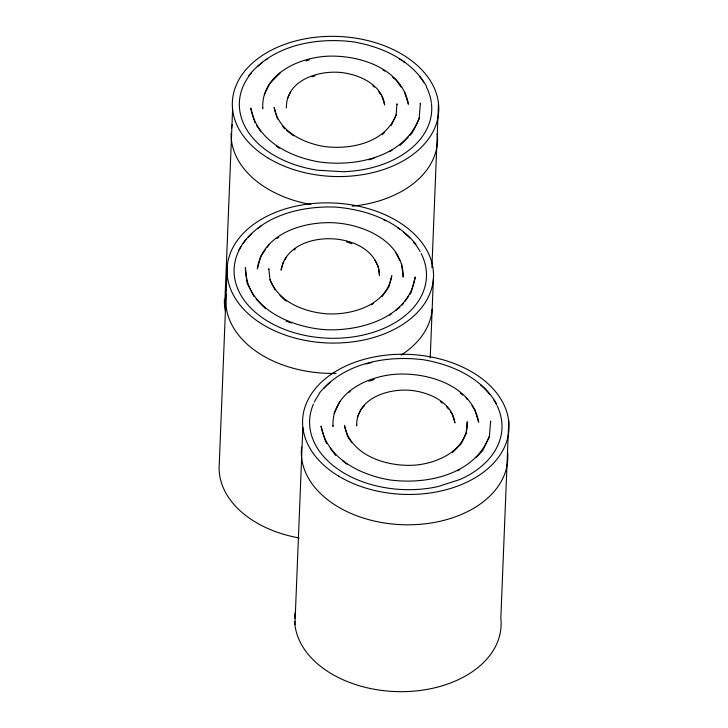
<?xml version="1.0" encoding="UTF-8"?>
<svg xmlns="http://www.w3.org/2000/svg" width="728" height="728" viewBox="0 0 728 728"><rect width="100%" height="100%" fill="white"/><g stroke="black" fill="none" stroke-linecap="round" stroke-linejoin="round"><path stroke-width="1.09" d="M224.679 306.716L232.596 109.519M227.172 267.112L219.255 464.318A103.285 70.043 2.3 0 0 299.181 537.956M262.79 107.826L262.762 108.618C260.952 73.701 300.318 56.62 330.057 56.138C361.425 55.565 401.374 68.942 408.363 103.485L408.335 104.277L404.422 91.528M268.787 269.478L268.823 268.687L270.061 280.38M286.45 107.125L286.413 107.908C285.704 79.134 321.294 69.069 344.69 72.991C361.971 75.785 382.191 85.786 384.675 104.978L382.036 96.378M294.931 624.624L302.848 427.427M333.042 425.734L333.014 426.526C331.204 391.609 370.57 374.529 400.309 374.046C431.677 373.482 471.626 386.859 478.615 421.394L478.587 422.185L474.674 409.436L472.026 405.833M356.702 425.034L356.665 425.825C355.956 397.042 391.546 386.978 414.942 390.9C432.223 393.693 452.443 403.703 454.927 422.886L452.288 414.287L450.359 411.648M396.942 104.614L396.978 103.822L396.059 115.488L391.045 125.744M420.338 103.913L420.375 103.13L419.119 118.937L412.694 132.087M431.895 267.658L438.493 103.376M430.202 357.967L433.387 278.824A103.285 70.043 2.3 0 0 283.347 209.537A103.285 70.043 2.3 0 0 274.11 330.548A103.285 70.043 2.3 0 0 433.387 278.824M490.59 421.821L490.627 421.039L489.371 436.846L482.446 451.014L476.376 457.184M508.745 421.284L500.828 618.481A103.285 70.043 2.3 0 1 403.321 691.655A103.285 70.043 2.3 0 1 294.685 621.412M466.402 432.314L467.23 421.74C468.313 450.86 435.326 464.874 410.492 465.347C384.029 465.82 350.323 454.536 344.435 425.398L347.702 436.936M283.41 261.643L281.072 270.179C288.379 225.38 378.269 229.502 379.488 275.766L378.469 267.039L374.647 259.641M388.852 287.123L391.8 275.675C387.023 304.777 352.898 315.188 327.136 313.85C304.477 312.13 278.842 302.357 270.088 279.588M264.31 94.713L269.751 83.565L280.171 72.964M287.569 98.298L290.69 91.91M396.087 114.696C385.567 142.679 350.896 150.05 324.188 146.483C302.757 142.988 278.342 130.922 274.183 107.489L277.45 119.028M419.146 118.145C404.613 156.793 356.729 166.967 319.847 162.035C290.245 157.212 256.529 140.549 250.787 108.19L254.982 122.759M334.061 413.631L340.003 401.474M357.375 417.117L361.388 408.909L364.51 405.733M466.311 433.397L461.297 443.652L452.507 452.598M489.398 436.054C474.865 474.702 426.981 484.875 390.099 479.952C360.496 475.12 326.781 458.458 321.039 426.098L325.562 441.732L326.899 443.552M238.793 250.059C257.639 216.562 299.254 205.76 335.28 207.071C365.411 209.464 396.469 220.184 415.997 244.353M265.256 249.995L260.842 256.183L257.384 268.832L257.412 268.041C263.081 233.542 303.531 221.203 334.079 222.786C364.164 224.479 402.966 241.523 403.212 276.322L403.175 277.104L401.665 264.182M267.14 247.338L269.032 244.69M284.639 259.914L286.477 257.33M381.945 296.824L388.224 288.006M402.266 305.023L403.539 303.239M404.814 301.456L408.626 296.096M409.9 294.303L411.174 292.519L415.233 277.004C408.909 317.508 361.316 331.231 325.916 329.729C291.109 327.4 245.354 308.217 245.391 267.358L247.111 283.201L254.045 296.605M248.858 75.503C273.528 44.936 316.17 37.155 353.371 41.869C381.973 46.801 411.365 59.851 426.353 85.995M382.255 134.689L384.457 132.451M400.054 145.454L408.399 136.964M409.919 135.417L412.194 133.097M319.11 393.411C343.789 362.844 386.422 355.073 423.623 359.778C452.234 364.71 481.618 377.759 496.605 403.913M348.94 392.392L350.423 390.872M276.986 238.529L278.751 237.164M293.948 250.004L295.614 248.712M371.517 304.905L373.255 303.558M389.762 315.106L391.464 313.786M395.695 310.51L399.936 307.225M389.353 151.724L392.274 150.013M457.657 470.77L459.605 469.633M306.06 60.879L309.245 59.86M311.93 76.886L315.051 75.876M368.923 159.842L374.137 158.158M368.878 381.19L374.183 379.479M346.528 241.851L351.806 243.671M286.122 321.121L291.4 322.941M284.548 299.963L286.432 301.092M383.11 69.888L384.803 71.217M392.428 77.159L394.967 79.143M372.8 85.786L374.511 87.123M286.495 130.312L293.639 135.881M276.658 146.31L279.27 148.348M460.142 393.093L462.68 395.067M440.476 401.692L442.196 403.03M342.551 460.824L346.91 464.218M279.989 295.368L283.793 299.199M256.11 299.153L265.547 308.663M395.814 79.807L401.11 87.023M378.815 91.983L380.744 94.622M282.728 126.217L284.703 128.92M466.075 397.716L467.394 399.517M256.647 125.644L260.651 131.104M446.482 406.37L448.421 409.009M348.357 437.837L351.66 442.333M330.239 448.102L335.581 455.391M395.786 252.798L399.708 260.387M270.552 281.327L274.947 289.835M432.168 309.163A103.285 70.043 2.3 0 1 401.137 355.046M336.099 373.373A103.285 70.043 2.3 0 1 225.953 297.452M226.053 296.387A103.285 70.043 2.3 0 1 226.308 294.249M421.194 253.571A96.251 65.274 2.3 0 1 327.545 338.183A96.251 65.274 2.3 0 1 241.305 246.201M243.097 243.461A96.251 65.274 2.3 0 1 246.501 239.048M247.993 237.346A96.251 65.274 2.3 0 1 251.779 233.524M257.512 228.674A96.251 65.274 2.3 0 1 261.106 226.08M383.665 219.801A96.251 65.274 2.3 0 1 385.731 220.812M397.388 227.627A96.251 65.274 2.3 0 1 400.036 229.511M403.558 232.25A96.251 65.274 2.3 0 1 410.319 238.466M413.295 241.769A96.251 65.274 2.3 0 1 420.174 251.651M294.649 618.163A103.285 70.043 2.3 0 1 295.095 612.758M507.525 451.624A103.285 70.043 2.3 0 1 404.44 524.77A103.285 70.043 2.3 0 1 301.656 446.974M497.078 405.714A96.251 65.274 2.3 0 1 460.069 479.452L437.655 486.659A96.251 65.274 2.3 0 1 339.612 470.315A96.251 65.274 2.3 0 1 313.45 404.049M314.387 402.02A96.251 65.274 2.3 0 1 319.082 394.194M323.76 388.47A96.251 65.274 2.3 0 1 330.166 382.355M366.166 363.991A96.251 65.274 2.3 0 1 371.708 362.553M480.498 384.821A96.251 65.274 2.3 0 1 489.899 394.467M493.866 399.981A96.251 65.274 2.3 0 1 496.578 404.695M225.352 311.002A103.285 70.043 2.3 0 1 224.433 299.172M225.398 291.637A103.285 70.043 2.3 0 1 225.889 289.526M437.273 133.715A103.285 70.043 2.3 0 1 352.179 206.188M310.847 204.513A103.285 70.043 2.3 0 1 231.104 133.388M231.54 127.992A103.285 70.043 2.3 0 1 232.096 124.779M431.476 103.585A96.251 65.274 2.3 0 1 342.824 171.717L317.754 170.234A96.251 65.274 2.3 0 1 251.388 72.982M257.394 66.667A96.251 65.274 2.3 0 1 262.562 62.317M265.929 59.869A96.251 65.274 2.3 0 1 267.695 58.686M399.226 58.877A96.251 65.274 2.3 0 1 401.174 60.124M403.084 61.407A96.251 65.274 2.3 0 1 404.959 62.735M419.647 76.549A96.251 65.274 2.3 0 1 423.614 82.064M426.326 86.787A96.251 65.274 2.3 0 1 431.349 102.521M338.529 476.057A103.285 70.043 2.3 0 0 507.261 439.521A103.285 70.043 2.3 0 0 371.608 357.494A103.285 70.043 2.3 0 0 338.529 476.057M268.277 158.149A103.285 70.043 2.3 0 0 437.009 121.603A103.285 70.043 2.3 0 0 301.356 39.585A103.285 70.043 2.3 0 0 268.277 158.149"/></g></svg>
